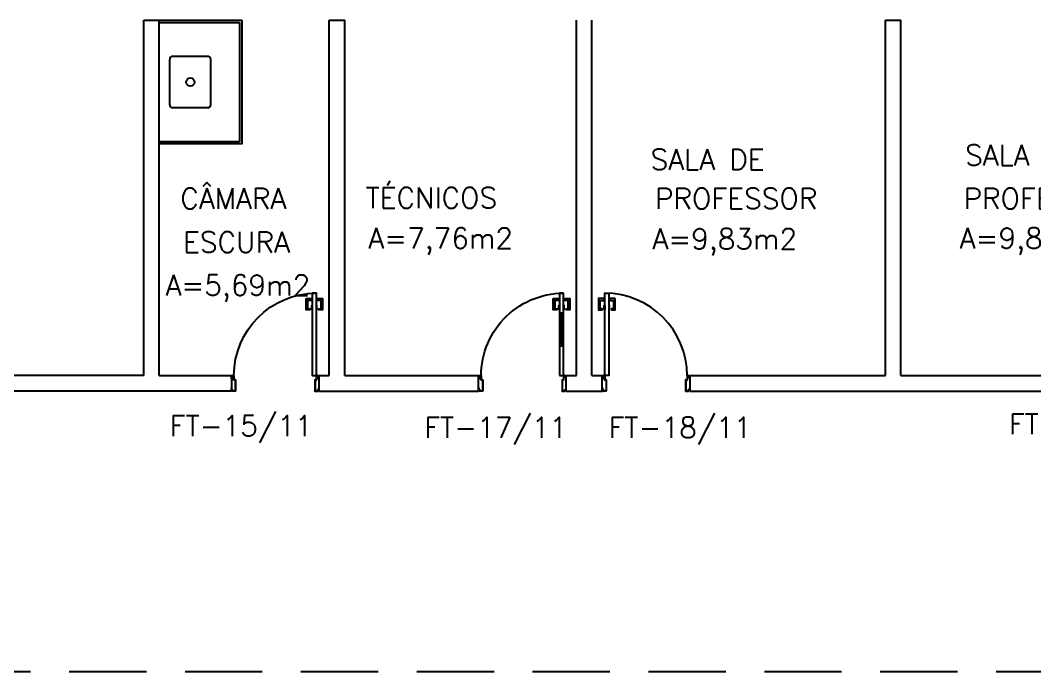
# Model space of a CAD drawing. Header units: millimetres. Extents: x 2128 to 2646, y 1972 to 2207.
# Drawn here: x 2306.76 to 2316.61, y 2109.04 to 2115.37 of the extents above; entities that cross this region are included whole.
import ezdxf

# ---------------------------------------------------------------- set-up
doc = ezdxf.new("R2010")
doc.units = ezdxf.units.MM
doc.linetypes.add('HIDDEN', pattern=[0.375, 0.25, -0.125])
for name, color, linetype in [('AR-ALV', 2, 'Continuous'), ('AR-BANCADAS', 1, 'Continuous'), ('AR-PORTA', 1, 'Continuous'), ('AR-PROJ', 1, 'HIDDEN'), ('BC- VISTA', 1, 'Continuous'), ('BC-CUBA', 1, 'Continuous'), ('COZ1', 1, 'Continuous'), ('ENDEREÇO', 2, 'Continuous'), ('maçaneta', 1, 'Continuous'), ('mov', 1, 'Continuous'), ('PM-PERFIL U-C', 2, 'Continuous'), ('PM-VIDRO', 2, 'Continuous'), ('pm1', 2, 'Continuous'), ('pm2', 2, 'Continuous'), ('TEXTO', 2, 'Continuous'), ('Área', 2, 'Continuous')]:
    doc.layers.add(name, color=color, linetype=linetype)
doc.styles.add('UNB-100', font='simplex.shx', dxfattribs={"height": 0.2})
doc.styles.add('UNB1-100', font='simplex.shx', dxfattribs={"height": 0.2})

# ---------------------------------------------------------------- blocks, each defined once
blk = doc.blocks.new('CUBAbnc-01P')
at = {"layer": 'COZ1'}
for p, q in [((-0.25, -0.4705), (-0.25, -0.1305)), ((-0.22, -0.1005), (0.22, -0.1005)), ((0.25, -0.4705), (0.25, -0.1305)), ((-0.22, -0.5005), (0.22, -0.5005))]:
    blk.add_line(p, q, dxfattribs=at)
blk.add_circle((0, -0.3005), 0.04, dxfattribs=at)
for centre, start, end in [((-0.22, -0.1305), 90, 180), ((0.22, -0.1305), 0, 90), ((-0.22, -0.4705), 180, 270), ((0.22, -0.4705), 270, 0)]:
    blk.add_arc(centre, 0.03, start, end, dxfattribs=at)
blk = doc.blocks.new('BCP01')
at = {"layer": 'BC- VISTA'}
for p, q in [((0, -0.02), (0.78, -0.02)), ((0.78, -0.02), (0.78, -1.18)), ((0.78, -1.18), (0, -1.18))]:
    blk.add_line(p, q, dxfattribs=at)
blk.add_lwpolyline([(0.8, 0), (0.8, -1.2), (0, -1.2), (0, 0)], close=True, dxfattribs=at)
at = {"layer": 'BC-CUBA', "rotation": 90}
blk.add_blockref('CUBAbnc-01P', (0, -0.6), dxfattribs=at)
blk = doc.blocks.new('PM3')
at = {"layer": 'maçaneta'}
for points in [[(0.02, 0.825), (-0.035, 0.825), (-0.035, 0.715), (0, 0.715), (0, 0.725), (-0.02, 0.725), (-0.02, 0.8035, -0.414214), (-0.0185, 0.805), (0.02, 0.805)], [(0.125, 0.825), (0.07, 0.825), (0.07, 0.805), (0.1085, 0.805, -0.414214), (0.11, 0.8035), (0.11, 0.725), (0.09, 0.725), (0.09, 0.715), (0.125, 0.715)]]:
    blk.add_lwpolyline(points, format="xyb", close=True, dxfattribs=at)
for points in [[(0.02, 0.715), (0.02, 0.755), (0.025, 0.755), (0.025, 0.715)], [(0.07, 0.715), (0.07, 0.755), (0.065, 0.755), (0.065, 0.715)]]:
    blk.add_lwpolyline(points, close=True, dxfattribs=at)
at = {"layer": 'mov'}
blk.add_arc((0.025, 0.075), 0.8, 0, 90, dxfattribs=at)
at = {"layer": 'PM-PERFIL U-C'}
for p, q in [((0, 0.045), (0, 0.0635)), ((0.002, 0.045), (0, 0.045)), ((0.0015, 0.065), (0.01, 0.065)), ((0.002, 0.063), (0.002, 0.045)), ((0.0105, 0.063), (0.002, 0.063)), ((0.01, 0.065), (0.01, 0.0735)), ((0.0115, 0.075), (0.0235, 0.075)), ((0.012, 0.073), (0.012, 0.0645)), ((0.023, 0.073), (0.012, 0.073)), ((0.023, 0.0335), (0.023, 0.073)), ((0.038, 0.032), (0.0245, 0.032)), ((0.025, 0.0735), (0.025, 0.034)), ((0.0385, 0.034), (0.025, 0.034)), ((0.038, 0.032), (0.038, -0.073)), ((0.04, 0.0325), (0.04, -0.0735)), ((0.81, 0.0325), (0.81, -0.0735)), ((0.8115, 0.034), (0.825, 0.034)), ((0.812, 0.032), (0.8255, 0.032)), ((0.812, 0.032), (0.812, -0.073)), ((0.825, 0.0735), (0.825, 0.034)), ((0.8385, 0.075), (0.8265, 0.075)), ((0.827, 0.073), (0.838, 0.073)), ((0.827, 0.0335), (0.827, 0.073)), ((0.838, 0.073), (0.838, 0.0645)), ((0.8395, 0.063), (0.848, 0.063)), ((0.84, 0.065), (0.84, 0.0735)), ((0.8485, 0.065), (0.84, 0.065)), ((0.848, 0.063), (0.848, 0.045)), ((0.848, 0.045), (0.85, 0.045)), ((0.85, 0.045), (0.85, 0.0635)), ((0, -0.045), (0.002, -0.045)), ((0, -0.0635), (0, -0.045)), ((0.01, -0.065), (0.0015, -0.065)), ((0.002, -0.045), (0.002, -0.063)), ((0.002, -0.063), (0.0105, -0.063)), ((0.01, -0.0735), (0.01, -0.065)), ((0.0385, -0.075), (0.0115, -0.075)), ((0.012, -0.0645), (0.012, -0.073)), ((0.012, -0.073), (0.038, -0.073)), ((0.8115, -0.075), (0.8385, -0.075)), ((0.838, -0.073), (0.812, -0.073)), ((0.838, -0.0645), (0.838, -0.073)), ((0.848, -0.063), (0.8395, -0.063)), ((0.84, -0.0735), (0.84, -0.065)), ((0.84, -0.065), (0.8485, -0.065)), ((0.85, -0.045), (0.848, -0.045)), ((0.848, -0.045), (0.848, -0.063)), ((0.85, -0.0635), (0.85, -0.045))]:
    blk.add_line(p, q, dxfattribs=at)
for centre, start, end in [((0.0015, 0.0635), 90, 180), ((0.0115, 0.0735), 90, 180), ((0.0105, 0.0645), 270, 0), ((0.0245, 0.0335), 180, 270), ((0.0235, 0.0735), 360, 90), ((0.0385, 0.0325), 0, 90), ((0.8115, 0.0325), 90, 180), ((0.8265, 0.0735), 90, 180), ((0.8255, 0.0335), 270, 0), ((0.8395, 0.0645), 180, 270), ((0.8385, 0.0735), 0, 90), ((0.8485, 0.0635), 0, 90), ((0.0015, -0.0635), 180, 270), ((0.0115, -0.0735), 180, 270), ((0.0105, -0.0645), 0, 90), ((0.0385, -0.0735), 269.93864, 0), ((0.8115, -0.0735), 180, 270.06136), ((0.8395, -0.0645), 90, 180), ((0.8385, -0.0735), 270, 0), ((0.8485, -0.0635), 270, 0)]:
    blk.add_arc(centre, 0.0015, start, end, dxfattribs=at)
at = {"layer": 'pm1'}
blk.add_lwpolyline([(0.065, 0.875), (0.065, 0.075), (0.025, 0.075), (0.025, 0.875)], close=True, dxfattribs=at)
blk = doc.blocks.new('PM3V')
at = {"layer": 'maçaneta'}
for points in [[(0.02, 0.9), (-0.035, 0.9), (-0.035, 0.79), (0, 0.79), (0, 0.8), (-0.02, 0.8), (-0.02, 0.8785, -0.414214), (-0.0185, 0.88), (0.02, 0.88)], [(0.125, 0.9), (0.07, 0.9), (0.07, 0.88), (0.1085, 0.88, -0.414214), (0.11, 0.8785), (0.11, 0.8), (0.09, 0.8), (0.09, 0.79), (0.125, 0.79)]]:
    blk.add_lwpolyline(points, format="xyb", close=True, dxfattribs=at)
for points in [[(0.02, 0.79), (0.02, 0.83), (0.025, 0.83), (0.025, 0.79)], [(0.07, 0.79), (0.07, 0.83), (0.065, 0.83), (0.065, 0.79)]]:
    blk.add_lwpolyline(points, close=True, dxfattribs=at)
at = {"layer": 'mov'}
blk.add_arc((0.025, 0.15), 0.8, 356.84716, 90, dxfattribs=at)
at = {"layer": 'PM-PERFIL U-C'}
for p, q in [((0, 0.12), (0, 0.1385)), ((0.002, 0.12), (0, 0.12)), ((0.0015, 0.14), (0.01, 0.14)), ((0.002, 0.138), (0.002, 0.12)), ((0.0105, 0.138), (0.002, 0.138)), ((0.01, 0.14), (0.01, 0.1485)), ((0.0115, 0.15), (0.0235, 0.15)), ((0.012, 0.148), (0.012, 0.1395)), ((0.023, 0.148), (0.012, 0.148)), ((0.023, 0.1085), (0.023, 0.148)), ((0.038, 0.107), (0.0245, 0.107)), ((0.025, 0.1485), (0.025, 0.109)), ((0.0385, 0.109), (0.025, 0.109)), ((0.038, 0.107), (0.038, 0.002)), ((0.04, 0.1075), (0.04, 0.0015)), ((0.81, 0.1075), (0.81, 0.0015)), ((0.8115, 0.109), (0.825, 0.109)), ((0.812, 0.107), (0.8255, 0.107)), ((0.812, 0.107), (0.812, 0.002)), ((0.825, 0.1485), (0.825, 0.109)), ((0.8385, 0.15), (0.8265, 0.15)), ((0.827, 0.148), (0.838, 0.148)), ((0.827, 0.1085), (0.827, 0.148)), ((0.838, 0.148), (0.838, 0.1395)), ((0.8395, 0.138), (0.848, 0.138)), ((0.84, 0.14), (0.84, 0.1485)), ((0.8485, 0.14), (0.84, 0.14)), ((0.848, 0.138), (0.848, 0.12)), ((0.848, 0.12), (0.85, 0.12)), ((0.85, 0.12), (0.85, 0.1385)), ((0, 0.03), (0.002, 0.03)), ((0, 0.0115), (0, 0.03)), ((0.01, 0.01), (0.0015, 0.01)), ((0.002, 0.03), (0.002, 0.012)), ((0.002, 0.012), (0.0105, 0.012)), ((0.01, 0.0015), (0.01, 0.01)), ((0.0385, 0), (0.0115, 0)), ((0.012, 0.0105), (0.012, 0.002)), ((0.012, 0.002), (0.038, 0.002)), ((0.8115, 0), (0.8385, 0)), ((0.838, 0.002), (0.812, 0.002)), ((0.838, 0.0105), (0.838, 0.002)), ((0.848, 0.012), (0.8395, 0.012)), ((0.84, 0.0015), (0.84, 0.01)), ((0.84, 0.01), (0.8485, 0.01)), ((0.85, 0.03), (0.848, 0.03)), ((0.848, 0.03), (0.848, 0.012)), ((0.85, 0.0115), (0.85, 0.03))]:
    blk.add_line(p, q, dxfattribs=at)
for centre, start, end in [((0.0015, 0.1385), 90, 180), ((0.0115, 0.1485), 90, 180), ((0.0105, 0.1395), 270, 0), ((0.0245, 0.1085), 180, 270), ((0.0235, 0.1485), 360, 90), ((0.0385, 0.1075), 0, 90), ((0.8115, 0.1075), 90, 180), ((0.8265, 0.1485), 90, 180), ((0.8255, 0.1085), 270, 0), ((0.8395, 0.1395), 180, 270), ((0.8385, 0.1485), 0, 90), ((0.8485, 0.1385), 0, 90), ((0.0015, 0.0115), 180, 270), ((0.0115, 0.0015), 180, 270), ((0.0105, 0.0105), 0, 90), ((0.0385, 0.0015), 269.93864, 0), ((0.8115, 0.0015), 180, 270.06136), ((0.8395, 0.0105), 90, 180), ((0.8385, 0.0015), 270, 0), ((0.8485, 0.0115), 270, 0)]:
    blk.add_arc(centre, 0.0015, start, end, dxfattribs=at)
at = {"layer": 'PM-VIDRO', "color": 1}
for p, q in [((0.04, 0.45), (0.04, 0.75)), ((0.05, 0.75), (0.05, 0.45))]:
    blk.add_line(p, q, dxfattribs=at)
at = {"layer": 'pm1'}
for p, q in [((0.025, 0.95), (0.065, 0.95)), ((0.025, 0.75), (0.025, 0.95)), ((0.065, 0.95), (0.065, 0.76)), ((0.04, 0.75), (0.025, 0.75)), ((0.065, 0.76), (0.04, 0.76)), ((0.04, 0.75), (0.04, 0.76)), ((0.05, 0.76), (0.05, 0.75)), ((0.065, 0.75), (0.05, 0.75)), ((0.065, 0.76), (0.065, 0.75)), ((0.025, 0.15), (0.025, 0.45)), ((0.04, 0.45), (0.025, 0.45)), ((0.04, 0.44), (0.04, 0.45)), ((0.065, 0.44), (0.04, 0.44)), ((0.065, 0.45), (0.05, 0.45)), ((0.05, 0.45), (0.05, 0.44)), ((0.065, 0.45), (0.065, 0.44)), ((0.065, 0.44), (0.065, 0.15)), ((0.065, 0.15), (0.025, 0.15))]:
    blk.add_line(p, q, dxfattribs=at)
at = {"layer": 'pm2'}
for p, q in [((0.025, 0.45), (0.025, 0.75)), ((0.065, 0.75), (0.065, 0.45)), ((0.025, 0.15), (0.025, 0.109)), ((0.025, 0.109), (0.035, 0.109)), ((0.8252, 0.109), (0.8152, 0.109)), ((0.8152, 0), (0.8402, 0)), ((0.8402, 0.01), (0.8502, 0.01)), ((0.8402, 0), (0.8402, 0.01))]:
    blk.add_line(p, q, dxfattribs=at)

msp = doc.modelspace()

# ---------------------------------------------------------------- linework, layer by layer
at = {"layer": 'AR-ALV'}
for p, q in [((2307.9615, 2111.9151), (2307.9615, 2115.3651)), ((2307.9615, 2115.3651), (2308.1115, 2115.3651)), ((2308.1115, 2111.9151), (2308.1115, 2115.3651)), ((2309.7615, 2115.3651), (2309.9115, 2115.3651)), ((2309.7615, 2111.9151), (2309.7615, 2115.3651)), ((2309.9115, 2111.9151), (2309.9115, 2115.3651)), ((2312.1615, 2111.9151), (2312.1615, 2115.3651)), ((2312.3115, 2111.9151), (2312.3115, 2115.3651)), ((2315.1615, 2115.3651), (2315.3115, 2115.3651)), ((2315.1615, 2111.9151), (2315.1615, 2115.3651)), ((2315.3115, 2111.9151), (2315.3115, 2115.3651)), ((2307.9615, 2111.9151), (2304.2615, 2111.9151)), ((2308.1115, 2111.9151), (2308.8115, 2111.9151)), ((2308.8115, 2111.9151), (2308.8115, 2111.7651)), ((2309.6615, 2111.9151), (2309.6615, 2111.7651)), ((2309.6615, 2111.9151), (2309.7615, 2111.9151)), ((2309.9115, 2111.9151), (2311.2115, 2111.9151)), ((2311.2115, 2111.7651), (2311.2115, 2111.9151)), ((2312.0615, 2111.7651), (2312.0615, 2111.9151)), ((2312.0615, 2111.9151), (2312.1615, 2111.9151)), ((2312.3115, 2111.9151), (2312.4115, 2111.9151)), ((2312.4115, 2111.7651), (2312.4115, 2111.9151)), ((2313.2615, 2111.9151), (2315.1615, 2111.9151)), ((2313.2615, 2111.9151), (2313.2615, 2111.7651)), ((2315.3115, 2111.9151), (2317.2115, 2111.9151)), ((2308.8115, 2111.7651), (2304.2615, 2111.7651)), ((2309.6615, 2111.7651), (2311.2115, 2111.7651)), ((2312.0615, 2111.7651), (2312.4115, 2111.7651)), ((2313.2615, 2111.7651), (2317.2115, 2111.7651)), ((2315.1615, 2111.7651), (2315.3115, 2111.7651))]:
    msp.add_line(p, q, dxfattribs=at)
at = {"layer": 'AR-PROJ', "ltscale": 3}
msp.add_line((2358.6115, 2109.0401), (2299.4615, 2109.0401), dxfattribs=at)

# ---------------------------------------------------------------- block references
at = {"layer": 'AR-BANCADAS'}
msp.add_blockref('BCP01', (2308.1115, 2115.3651), dxfattribs=at)
at = {"layer": 'AR-PORTA', "xscale": -1}
for name, p in [('PM3', (2309.6615, 2111.8401)), ('PM3V', (2312.0615, 2111.7651))]:
    msp.add_blockref(name, p, dxfattribs=at)
at = {"layer": 'AR-PORTA'}
msp.add_blockref('PM3', (2312.4115, 2111.8401), dxfattribs=at)

# ---------------------------------------------------------------- texts
at = {"layer": 'ENDEREÇO', "style": 'UNB1-100'}
for s, p in [('FT-15/11', (2308.2113, 2111.3284)), ('FT-17/11', (2310.6833, 2111.3114)), ('FT-18/11', (2312.4733, 2111.3114)), ('FT-22/11', (2316.3603, 2111.3454))]:
    msp.add_text(s, height=0.2, dxfattribs=at).set_placement(p)
at = {"layer": 'TEXTO', "style": 'UNB-100'}
for s, p in [('SALA DE', (2312.8816, 2113.913)), ('SALA DE', (2315.9352, 2113.9551)), ('CÂMARA', (2308.3156, 2113.5344)), ('TÉCNICOS', (2310.1146, 2113.541)), ('PROFESSOR', (2312.9238, 2113.5344)), ('PROFESSOR', (2315.9197, 2113.5344)), ('ESCURA', (2308.3426, 2113.11))]:
    msp.add_text(s, height=0.2, dxfattribs=at).set_placement(p)
at = {"layer": 'Área', "style": 'UNB-100'}
for s, p in [('A=7,76m2', (2310.1406, 2113.1496)), ('A=9,83m2', (2312.8989, 2113.143)), ('A=9,83m2', (2315.8826, 2113.1496)), ('A=5,69m2', (2308.1713, 2112.6926))]:
    msp.add_text(s, height=0.2, dxfattribs=at).set_placement(p)

doc.saveas('drawing.dxf')
